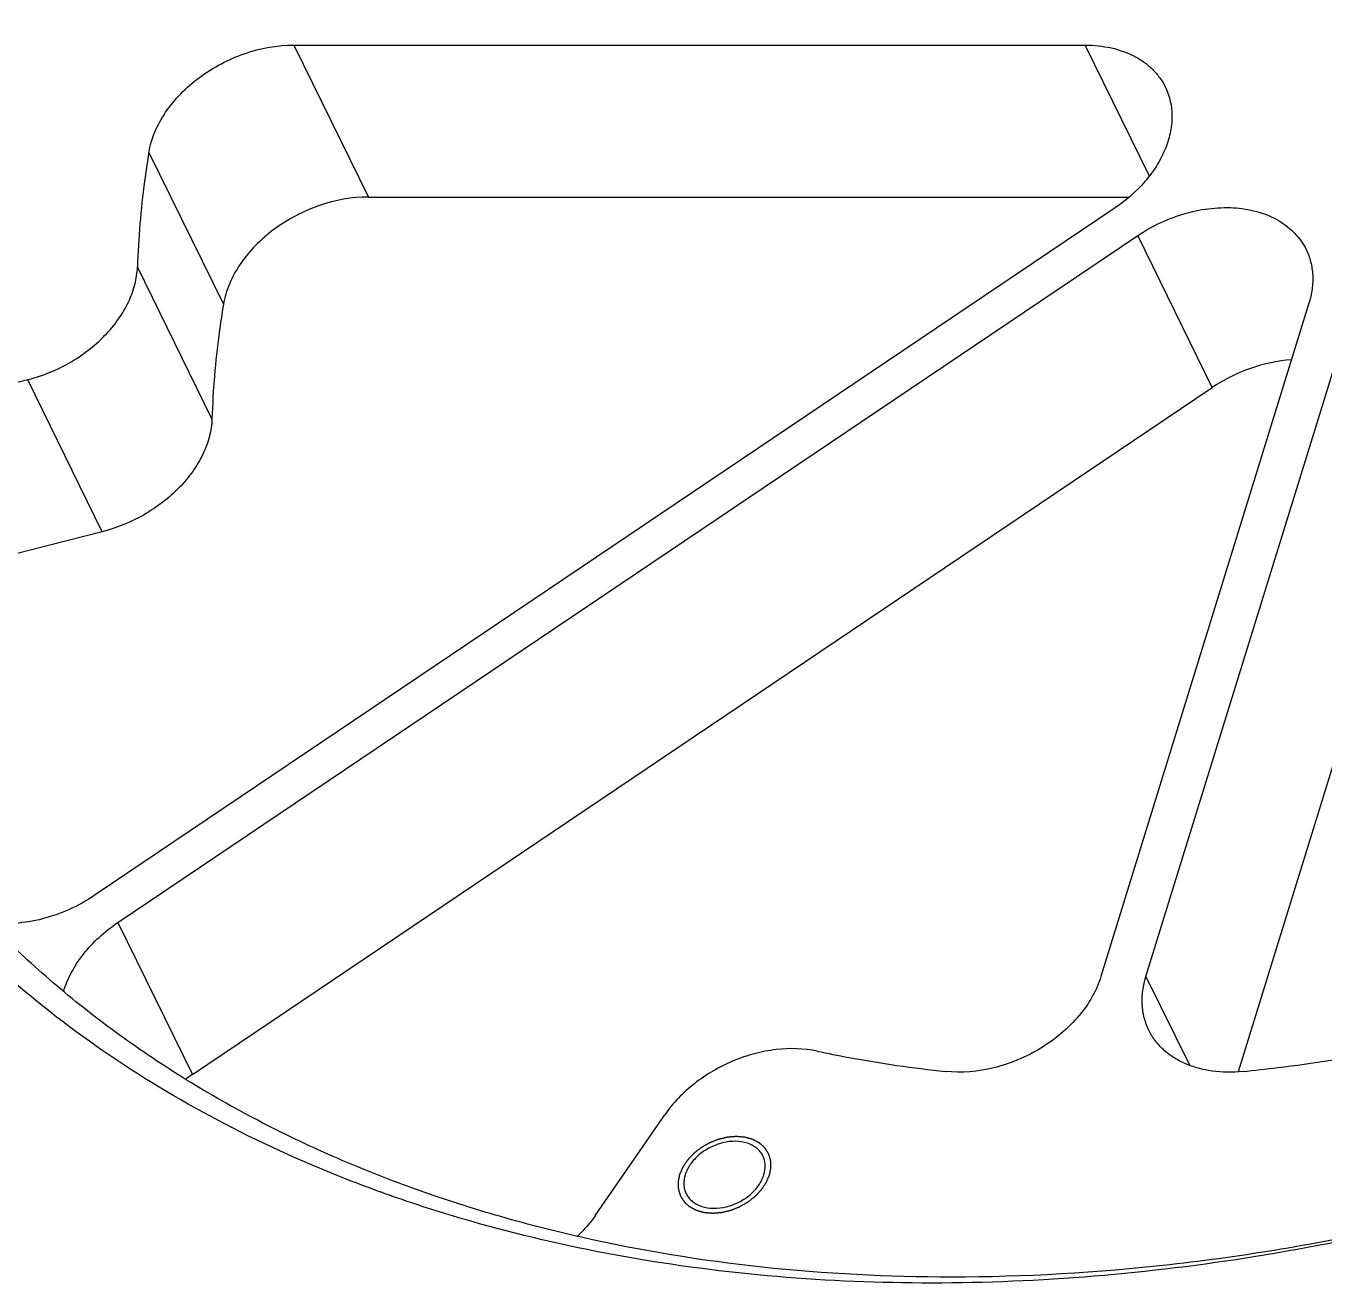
# Model space of a CAD drawing. Header units: millimetres. Extents: x 0 to 841, y 0 to 594.
# Drawn here: x 178.04 to 204.59, y 69.73 to 95.45 of the extents above; entities that cross this region are included whole.
import ezdxf

# ---------------------------------------------------------------- set-up
doc = ezdxf.new("R2010")
doc.units = ezdxf.units.MM
doc.header["$LTSCALE"] = 46.255
doc.layers.get('0').update_dxf_attribs({"linetype": 'CONTINUOUS'})
for name, color, linetype in [('03_ALL_AXES', 7, 'CONTINUOUS'), ('09_ALL_ROUNDS', 7, 'CONTINUOUS'), ('10_ALL_CHAMFER', 7, 'CONTINUOUS')]:
    doc.layers.add(name, color=color, linetype=linetype)

msp = doc.modelspace()

# ---------------------------------------------------------------- linework, layer by layer
at = {"color": 4}
for points in [[(193.248, 71.947), (193.25, 71.959), (193.254, 71.978), (193.259, 72.004), (193.263, 72.023), (193.266, 72.042), (193.269, 72.058), (193.272, 72.07), (193.274, 72.08), (193.275, 72.088), (193.276, 72.093), (193.277, 72.096), (193.278, 72.099), (193.277, 72.101), (193.277, 72.104), (193.277, 72.109), (193.277, 72.117), (193.276, 72.126), (193.276, 72.138), (193.275, 72.154), (193.274, 72.172), (193.273, 72.19), (193.273, 72.205), (193.272, 72.218), (193.272, 72.225), (193.271, 72.231), (193.271, 72.236), (193.271, 72.24), (193.271, 72.243), (193.271, 72.245), (193.27, 72.247), (193.269, 72.25), (193.268, 72.254), (193.267, 72.258), (193.265, 72.263), (193.263, 72.27), (193.259, 72.282), (193.255, 72.296), (193.249, 72.313), (193.244, 72.329), (193.24, 72.344), (193.236, 72.355), (193.234, 72.362), (193.232, 72.367), (193.231, 72.372), (193.23, 72.375), (193.229, 72.378), (193.228, 72.38), (193.227, 72.382), (193.225, 72.384), (193.223, 72.388), (193.221, 72.391), (193.217, 72.396), (193.213, 72.403), (193.207, 72.413), (193.199, 72.425), (193.189, 72.44), (193.179, 72.455), (193.171, 72.468), (193.164, 72.478), (193.16, 72.484), (193.157, 72.489), (193.154, 72.493), (193.152, 72.496), (193.151, 72.499), (193.15, 72.501), (193.148, 72.502), (193.145, 72.504), (193.143, 72.507), (193.139, 72.51), (193.135, 72.514), (193.129, 72.519), (193.12, 72.527), (193.109, 72.537), (193.095, 72.549), (193.081, 72.561), (193.07, 72.571), (193.061, 72.579), (193.054, 72.585), (193.048, 72.59), (193.044, 72.594), (193.042, 72.596), (193.041, 72.598), (193.038, 72.599), (193.036, 72.6), (193.031, 72.603), (193.023, 72.607), (193.015, 72.611), (193.004, 72.617), (192.989, 72.625), (192.972, 72.634), (192.955, 72.643), (192.941, 72.65), (192.93, 72.656), (192.921, 72.661), (192.914, 72.664), (192.909, 72.667), (192.906, 72.669), (192.904, 72.67), (192.902, 72.67), (192.899, 72.671), (192.893, 72.673), (192.885, 72.675), (192.875, 72.678), (192.862, 72.682), (192.845, 72.687), (192.825, 72.692), (192.806, 72.698), (192.789, 72.702), (192.776, 72.706), (192.766, 72.709), (192.758, 72.711), (192.752, 72.713), (192.749, 72.714), (192.746, 72.715), (192.743, 72.715), (192.74, 72.715), (192.733, 72.716), (192.724, 72.716), (192.713, 72.717), (192.698, 72.719), (192.68, 72.72), (192.658, 72.722), (192.635, 72.724), (192.617, 72.726), (192.602, 72.727), (192.591, 72.728), (192.582, 72.729), (192.575, 72.729), (192.572, 72.73), (192.569, 72.73), (192.566, 72.73), (192.562, 72.729), (192.556, 72.729), (192.546, 72.728), (192.535, 72.727), (192.519, 72.726), (192.5, 72.724), (192.477, 72.722), (192.454, 72.721), (192.435, 72.719), (192.42, 72.718), (192.408, 72.717), (192.399, 72.716), (192.392, 72.716), (192.388, 72.715), (192.386, 72.715), (192.383, 72.714), (192.379, 72.713), (192.372, 72.712), (192.362, 72.709), (192.351, 72.707), (192.335, 72.703), (192.316, 72.698), (192.293, 72.693), (192.269, 72.687), (192.25, 72.683), (192.235, 72.679), (192.223, 72.676), (192.213, 72.674), (192.207, 72.672), (192.203, 72.671), (192.2, 72.671), (192.197, 72.67), (192.193, 72.668), (192.187, 72.666), (192.177, 72.662), (192.166, 72.657), (192.151, 72.651), (192.132, 72.644), (192.109, 72.635), (192.087, 72.626), (192.068, 72.618), (192.053, 72.613), (192.041, 72.608), (192.032, 72.604), (192.025, 72.602), (192.022, 72.6), (192.019, 72.599), (192.016, 72.597), (192.013, 72.595), (192.006, 72.592), (191.997, 72.587), (191.987, 72.581), (191.972, 72.572), (191.954, 72.562), (191.933, 72.55), (191.911, 72.537), (191.893, 72.527), (191.879, 72.519), (191.868, 72.513), (191.859, 72.508), (191.853, 72.504), (191.85, 72.502), (191.847, 72.501), (191.844, 72.499), (191.841, 72.496), (191.836, 72.492), (191.828, 72.486), (191.819, 72.478), (191.806, 72.468), (191.79, 72.456), (191.772, 72.441), (191.753, 72.427), (191.737, 72.414), (191.724, 72.405), (191.715, 72.397), (191.707, 72.391), (191.702, 72.387), (191.699, 72.384), (191.696, 72.382), (191.694, 72.38), (191.692, 72.377), (191.687, 72.373), (191.68, 72.366), (191.672, 72.357), (191.662, 72.346), (191.649, 72.332), (191.633, 72.315), (191.617, 72.298), (191.604, 72.284), (191.593, 72.273), (191.585, 72.264), (191.579, 72.257), (191.574, 72.253), (191.572, 72.25), (191.57, 72.248), (191.568, 72.245), (191.566, 72.242), (191.563, 72.237), (191.557, 72.229), (191.551, 72.22), (191.543, 72.208), (191.533, 72.193), (191.521, 72.175), (191.509, 72.156), (191.498, 72.141), (191.49, 72.129), (191.484, 72.12), (191.479, 72.112), (191.475, 72.107), (191.473, 72.104), (191.472, 72.101), (191.471, 72.099), (191.469, 72.096), (191.467, 72.09), (191.464, 72.082), (191.46, 72.072), (191.454, 72.059), (191.447, 72.043), (191.436, 72.018), (191.422, 71.985), (191.411, 71.959), (191.406, 71.947)], [(191.406, 71.947), (191.403, 71.934), (191.4, 71.915), (191.395, 71.89), (191.391, 71.871), (191.387, 71.852), (191.384, 71.836), (191.382, 71.823), (191.38, 71.813), (191.379, 71.806), (191.377, 71.8), (191.377, 71.797), (191.376, 71.794), (191.377, 71.792), (191.377, 71.789), (191.377, 71.784), (191.377, 71.776), (191.378, 71.767), (191.378, 71.755), (191.379, 71.74), (191.38, 71.721), (191.381, 71.703), (191.381, 71.688), (191.382, 71.676), (191.382, 71.668), (191.383, 71.662), (191.383, 71.657), (191.383, 71.653), (191.383, 71.65), (191.383, 71.648), (191.384, 71.646), (191.385, 71.643), (191.386, 71.64), (191.387, 71.635), (191.389, 71.63), (191.391, 71.623), (191.395, 71.612), (191.399, 71.597), (191.404, 71.581), (191.41, 71.564), (191.414, 71.55), (191.418, 71.538), (191.42, 71.531), (191.422, 71.526), (191.423, 71.522), (191.424, 71.518), (191.425, 71.515), (191.426, 71.513), (191.427, 71.511), (191.429, 71.509), (191.431, 71.506), (191.433, 71.502), (191.436, 71.497), (191.441, 71.491), (191.447, 71.48), (191.455, 71.468), (191.465, 71.453), (191.475, 71.438), (191.483, 71.425), (191.49, 71.415), (191.494, 71.409), (191.497, 71.404), (191.5, 71.4), (191.502, 71.397), (191.503, 71.395), (191.504, 71.393), (191.506, 71.391), (191.508, 71.389), (191.511, 71.387), (191.515, 71.384), (191.519, 71.38), (191.525, 71.375), (191.534, 71.366), (191.545, 71.356), (191.559, 71.344), (191.573, 71.332), (191.584, 71.322), (191.593, 71.314), (191.6, 71.308), (191.605, 71.303), (191.609, 71.299), (191.612, 71.297), (191.613, 71.296), (191.616, 71.295), (191.618, 71.293), (191.623, 71.29), (191.63, 71.287), (191.639, 71.282), (191.65, 71.276), (191.664, 71.269), (191.681, 71.26), (191.698, 71.251), (191.713, 71.243), (191.724, 71.237), (191.732, 71.232), (191.74, 71.229), (191.745, 71.226), (191.747, 71.225), (191.749, 71.223), (191.752, 71.223), (191.755, 71.222), (191.761, 71.22), (191.769, 71.218), (191.779, 71.215), (191.792, 71.211), (191.809, 71.207), (191.829, 71.201), (191.848, 71.195), (191.865, 71.191), (191.878, 71.187), (191.888, 71.184), (191.896, 71.182), (191.902, 71.18), (191.905, 71.179), (191.908, 71.179), (191.91, 71.179), (191.914, 71.178), (191.921, 71.178), (191.93, 71.177), (191.941, 71.176), (191.956, 71.175), (191.974, 71.173), (191.996, 71.171), (192.018, 71.169), (192.037, 71.167), (192.052, 71.166), (192.063, 71.165), (192.072, 71.164), (192.078, 71.164), (192.082, 71.164), (192.085, 71.163), (192.088, 71.164), (192.092, 71.164), (192.098, 71.164), (192.108, 71.165), (192.119, 71.166), (192.135, 71.167), (192.154, 71.169), (192.177, 71.171), (192.2, 71.173), (192.219, 71.174), (192.234, 71.175), (192.245, 71.176), (192.255, 71.177), (192.262, 71.178), (192.266, 71.178), (192.268, 71.178), (192.271, 71.179), (192.275, 71.18), (192.282, 71.181), (192.292, 71.184), (192.303, 71.186), (192.319, 71.19), (192.338, 71.195), (192.361, 71.2), (192.384, 71.206), (192.404, 71.21), (192.419, 71.214), (192.431, 71.217), (192.441, 71.219), (192.447, 71.221), (192.451, 71.222), (192.454, 71.222), (192.457, 71.224), (192.461, 71.225), (192.467, 71.228), (192.477, 71.231), (192.488, 71.236), (192.503, 71.242), (192.522, 71.249), (192.545, 71.258), (192.567, 71.267), (192.586, 71.275), (192.601, 71.281), (192.612, 71.285), (192.622, 71.289), (192.628, 71.292), (192.632, 71.293), (192.635, 71.294), (192.638, 71.296), (192.641, 71.298), (192.648, 71.301), (192.657, 71.306), (192.667, 71.313), (192.682, 71.321), (192.7, 71.331), (192.721, 71.343), (192.743, 71.356), (192.76, 71.366), (192.775, 71.374), (192.786, 71.38), (192.795, 71.386), (192.801, 71.389), (192.804, 71.391), (192.807, 71.393), (192.809, 71.395), (192.813, 71.397), (192.818, 71.401), (192.826, 71.407), (192.835, 71.415), (192.848, 71.425), (192.864, 71.437), (192.882, 71.452), (192.901, 71.467), (192.917, 71.479), (192.929, 71.489), (192.939, 71.496), (192.947, 71.502), (192.952, 71.507), (192.955, 71.509), (192.958, 71.511), (192.96, 71.513), (192.962, 71.516), (192.967, 71.521), (192.973, 71.528), (192.981, 71.536), (192.992, 71.547), (193.005, 71.561), (193.021, 71.578), (193.037, 71.595), (193.05, 71.609), (193.061, 71.62), (193.068, 71.629), (193.075, 71.636), (193.08, 71.641), (193.082, 71.643), (193.084, 71.646), (193.086, 71.648), (193.088, 71.651), (193.091, 71.656), (193.096, 71.664), (193.103, 71.673), (193.111, 71.685), (193.121, 71.7), (193.133, 71.719), (193.145, 71.737), (193.156, 71.752), (193.164, 71.764), (193.17, 71.773), (193.175, 71.781), (193.178, 71.786), (193.18, 71.789), (193.182, 71.792), (193.183, 71.794), (193.184, 71.797), (193.187, 71.803), (193.19, 71.811), (193.194, 71.821), (193.2, 71.834), (193.207, 71.85), (193.218, 71.876), (193.231, 71.908), (193.243, 71.934), (193.248, 71.947)]]:
    msp.add_open_spline(points, degree=3, knots=[0, 0, 0, 0, 0.015625, 0.023438, 0.03125, 0.039062, 0.046875, 0.050781, 0.054688, 0.058594, 0.060547, 0.061523, 0.0625, 0.063477, 0.064453, 0.066406, 0.070312, 0.074219, 0.078125, 0.085938, 0.09375, 0.101562, 0.109375, 0.113281, 0.117188, 0.119141, 0.121094, 0.123047, 0.124023, 0.125, 0.125977, 0.126953, 0.128906, 0.130859, 0.132812, 0.136719, 0.140625, 0.148438, 0.15625, 0.164062, 0.171875, 0.175781, 0.179688, 0.181641, 0.183594, 0.185547, 0.186523, 0.1875, 0.188477, 0.189453, 0.191406, 0.193359, 0.195312, 0.199219, 0.203125, 0.210938, 0.21875, 0.226562, 0.234375, 0.238281, 0.242188, 0.244141, 0.246094, 0.248047, 0.249023, 0.25, 0.250977, 0.251953, 0.253906, 0.255859, 0.257812, 0.261719, 0.265625, 0.273438, 0.28125, 0.289062, 0.296875, 0.300781, 0.304688, 0.308594, 0.310547, 0.311523, 0.3125, 0.313477, 0.314453, 0.316406, 0.320312, 0.324219, 0.328125, 0.335938, 0.34375, 0.351562, 0.359375, 0.363281, 0.367188, 0.371094, 0.373047, 0.374023, 0.375, 0.375977, 0.376953, 0.378906, 0.382812, 0.386719, 0.390625, 0.398438, 0.40625, 0.414062, 0.421875, 0.425781, 0.429688, 0.433594, 0.435547, 0.436523, 0.4375, 0.438477, 0.439453, 0.441406, 0.445312, 0.449219, 0.453125, 0.460938, 0.46875, 0.476562, 0.484375, 0.488281, 0.492188, 0.496094, 0.498047, 0.499023, 0.5, 0.500977, 0.501953, 0.503906, 0.507812, 0.511719, 0.515625, 0.523438, 0.53125, 0.539062, 0.546875, 0.550781, 0.554688, 0.558594, 0.560547, 0.561523, 0.5625, 0.563477, 0.564453, 0.566406, 0.570312, 0.574219, 0.578125, 0.585938, 0.59375, 0.601562, 0.609375, 0.613281, 0.617188, 0.621094, 0.623047, 0.624023, 0.625, 0.625977, 0.626953, 0.628906, 0.632812, 0.636719, 0.640625, 0.648438, 0.65625, 0.664062, 0.671875, 0.675781, 0.679688, 0.683594, 0.685547, 0.686523, 0.6875, 0.688477, 0.689453, 0.691406, 0.695312, 0.699219, 0.703125, 0.710938, 0.71875, 0.726562, 0.734375, 0.738281, 0.742188, 0.746094, 0.748047, 0.749023, 0.75, 0.750977, 0.751953, 0.753906, 0.757812, 0.761719, 0.765625, 0.773438, 0.78125, 0.789062, 0.796875, 0.800781, 0.804688, 0.808594, 0.810547, 0.811523, 0.8125, 0.813477, 0.814453, 0.816406, 0.820312, 0.824219, 0.828125, 0.835938, 0.84375, 0.851562, 0.859375, 0.863281, 0.867188, 0.871094, 0.873047, 0.874023, 0.875, 0.875977, 0.876953, 0.878906, 0.882812, 0.886719, 0.890625, 0.898438, 0.90625, 0.914062, 0.921875, 0.925781, 0.929688, 0.933594, 0.935547, 0.936523, 0.9375, 0.938477, 0.939453, 0.941406, 0.945312, 0.949219, 0.953125, 0.960938, 0.96875, 0.984375, 1, 1, 1, 1], dxfattribs=at)
at = {"layer": '03_ALL_AXES', "color": 7}
for points, knots in [([(193.112, 72.332), (193.098, 72.362), (193.061, 72.42), (192.987, 72.494), (192.897, 72.553), (192.754, 72.613), (192.547, 72.643), (192.286, 72.611), (192.072, 72.531), (191.913, 72.438), (191.769, 72.331), (191.623, 72.174), (191.545, 72.023), (191.521, 71.947)], [0, 0, 0, 0, 0.050762, 0.102661, 0.156657, 0.213405, 0.335729, 0.468885, 0.608096, 0.678085, 0.747135, 0.879172, 1, 1, 1, 1]), ([(193.133, 71.947), (193.153, 72.011), (193.168, 72.113), (193.148, 72.244), (193.126, 72.304), (193.112, 72.332)], [0, 0, 0, 0, 0.516111, 0.760434, 1, 1, 1, 1]), ([(191.521, 71.947), (191.501, 71.882), (191.486, 71.78), (191.505, 71.65), (191.528, 71.589), (191.541, 71.561)], [0, 0, 0, 0, 0.516111, 0.760434, 1, 1, 1, 1]), ([(191.541, 71.561), (191.556, 71.531), (191.593, 71.473), (191.667, 71.4), (191.757, 71.34), (191.899, 71.28), (192.107, 71.25), (192.368, 71.282), (192.582, 71.362), (192.741, 71.455), (192.885, 71.562), (193.031, 71.719), (193.109, 71.87), (193.133, 71.947)], [0, 0, 0, 0, 0.050762, 0.102661, 0.156657, 0.213405, 0.335729, 0.468885, 0.608096, 0.678085, 0.747135, 0.879172, 1, 1, 1, 1])]:
    msp.add_open_spline(points, degree=3, knots=knots, dxfattribs=at)
at = {"layer": '09_ALL_ROUNDS', "color": 4}
for p, q in [((183.516, 95.055), (185.041, 91.947)), ((201.019, 92.377), (199.705, 95.055)), ((180.552, 92.861), (182.077, 89.753)), ((202.305, 88.05), (200.78, 91.158)), ((181.842, 87.412), (180.317, 90.52)), ((179.598, 85.102), (178.073, 88.21)), ((179.915, 77.106), (181.44, 73.998)), ((200.949, 76.005), (201.843, 74.183))]:
    msp.add_line(p, q, dxfattribs=at)
at = {"layer": '09_ALL_ROUNDS', "color": 7}
for p, q in [((183.516, 95.055), (199.705, 95.055)), ((185.041, 91.947), (200.608, 91.947)), ((200.3, 91.712), (179.435, 77.66)), ((179.915, 77.106), (200.78, 91.158)), ((204.283, 89.773), (200.028, 76.005)), ((200.949, 76.005), (205.204, 89.773)), ((178.073, 88.21), (175.45, 87.542)), ((181.44, 73.998), (202.305, 88.05)), ((206.729, 86.665), (202.832, 74.053)), ((179.598, 85.102), (176.975, 84.434)), ((189.685, 71.119), (191.105, 73.174))]:
    msp.add_line(p, q, dxfattribs=at)
msp.add_arc((183.311, 71.218), 3.35, 123.9566, 126.8273, dxfattribs=at)
for points, knots in [([(173.226, 84.934), (173.079, 85.773), (172.894, 87.492), (172.94, 90.117), (173.308, 92.792), (173.991, 95.49), (174.984, 98.186), (176.276, 100.854), (177.855, 103.469), (179.073, 105.139), (179.723, 105.959)], [0, 0, 0, 0, 0.112746, 0.228193, 0.346955, 0.469474, 0.596019, 0.726686, 0.861414, 1, 1, 1, 1]), ([(180.552, 92.861), (180.576, 93.003), (180.662, 93.291), (180.886, 93.696), (181.198, 94.074), (181.584, 94.409), (182.028, 94.686), (182.662, 94.959), (183.178, 95.055), (183.516, 95.055)], [0, 0, 0, 0, 0.108734, 0.225251, 0.34901, 0.478381, 0.611001, 0.744115, 1, 1, 1, 1]), ([(199.705, 95.055), (199.885, 95.055), (200.233, 95.02), (200.639, 94.878), (200.914, 94.71), (201.089, 94.561), (201.235, 94.391), (201.312, 94.264), (201.344, 94.198)], [0, 0, 0, 0, 0.277539, 0.534172, 0.655418, 0.772692, 0.887099, 1, 1, 1, 1]), ([(201.344, 94.198), (201.39, 94.104), (201.46, 93.903), (201.493, 93.579), (201.453, 93.242), (201.342, 92.902), (201.166, 92.569), (200.845, 92.14), (200.531, 91.867), (200.3, 91.712)], [0, 0, 0, 0, 0.106719, 0.216245, 0.330867, 0.452032, 0.580253, 0.715199, 1, 1, 1, 1]), ([(180.552, 92.861), (180.519, 92.665), (180.402, 91.889), (180.336, 91.106), (180.317, 90.52)], [0, 0, 0, 0, 0.253193, 1, 1, 1, 1]), ([(185.041, 91.947), (184.703, 91.947), (184.187, 91.851), (183.554, 91.578), (183.109, 91.301), (182.723, 90.966), (182.411, 90.588), (182.187, 90.182), (182.101, 89.895), (182.077, 89.753)], [0, 0, 0, 0, 0.255885, 0.388999, 0.521619, 0.65099, 0.774749, 0.891266, 1, 1, 1, 1]), ([(200.78, 91.158), (201.082, 91.361), (201.583, 91.594), (202.282, 91.73), (202.79, 91.74), (203.261, 91.656), (203.611, 91.507), (203.848, 91.344), (204, 91.205), (204.128, 91.049), (204.196, 90.934), (204.225, 90.874)], [0, 0, 0, 0, 0.282251, 0.419943, 0.55129, 0.674499, 0.789119, 0.843656, 0.896677, 0.948619, 1, 1, 1, 1]), ([(204.225, 90.874), (204.264, 90.794), (204.328, 90.622), (204.368, 90.346), (204.356, 90.059), (204.313, 89.868), (204.283, 89.773)], [0, 0, 0, 0, 0.239084, 0.482916, 0.735575, 1, 1, 1, 1]), ([(178.073, 88.21), (178.37, 88.286), (178.804, 88.463), (179.313, 88.802), (179.65, 89.1), (179.928, 89.431), (180.139, 89.784), (180.275, 90.149), (180.313, 90.399), (180.317, 90.52)], [0, 0, 0, 0, 0.269199, 0.403624, 0.534852, 0.661047, 0.780883, 0.893758, 1, 1, 1, 1]), ([(182.077, 89.753), (182.044, 89.557), (181.928, 88.781), (181.861, 87.998), (181.842, 87.412)], [0, 0, 0, 0, 0.253193, 1, 1, 1, 1]), ([(203.926, 88.617), (203.642, 88.598), (203.07, 88.475), (202.548, 88.213), (202.305, 88.05)], [0, 0, 0, 0, 0.493109, 1, 1, 1, 1]), ([(181.842, 87.412), (181.838, 87.291), (181.8, 87.041), (181.664, 86.676), (181.453, 86.323), (181.175, 85.991), (180.839, 85.694), (180.329, 85.355), (179.896, 85.178), (179.598, 85.102)], [0, 0, 0, 0, 0.106242, 0.219117, 0.338953, 0.465148, 0.596376, 0.730801, 1, 1, 1, 1]), ([(179.435, 77.66), (179.273, 77.55), (178.93, 77.36), (178.382, 77.167), (177.826, 77.075), (177.456, 77.085), (177.279, 77.11)], [0, 0, 0, 0, 0.258296, 0.515226, 0.764244, 1, 1, 1, 1]), ([(178.805, 75.697), (178.845, 75.832), (178.958, 76.1), (179.206, 76.474), (179.527, 76.817), (179.78, 77.015), (179.915, 77.106)], [0, 0, 0, 0, 0.230046, 0.474941, 0.732772, 1, 1, 1, 1]), ([(200.028, 76.005), (199.984, 75.862), (199.858, 75.577), (199.583, 75.186), (199.227, 74.83), (198.805, 74.527), (198.337, 74.288), (197.691, 74.073), (197.176, 74.026), (196.849, 74.061)], [0, 0, 0, 0, 0.112286, 0.232141, 0.358373, 0.488906, 0.621134, 0.752253, 1, 1, 1, 1]), ([(201.008, 74.903), (200.968, 74.984), (200.905, 75.156), (200.864, 75.431), (200.877, 75.719), (200.92, 75.91), (200.949, 76.005)], [0, 0, 0, 0, 0.239084, 0.482916, 0.735575, 1, 1, 1, 1]), ([(202.928, 74.061), (202.72, 74.04), (202.41, 74.042), (202.017, 74.121), (201.749, 74.214), (201.51, 74.341), (201.303, 74.5), (201.132, 74.687), (201.044, 74.829), (201.008, 74.903)], [0, 0, 0, 0, 0.280551, 0.412824, 0.539282, 0.660224, 0.776428, 0.889142, 1, 1, 1, 1]), ([(194.224, 74.476), (193.95, 74.534), (193.51, 74.544), (192.936, 74.433), (192.5, 74.285), (192.086, 74.078), (191.588, 73.741), (191.272, 73.415), (191.105, 73.174)], [0, 0, 0, 0, 0.236738, 0.363368, 0.493034, 0.623676, 0.753145, 1, 1, 1, 1]), ([(194.224, 74.476), (194.438, 74.43), (195.307, 74.257), (196.185, 74.131), (196.849, 74.061)], [0, 0, 0, 0, 0.246796, 1, 1, 1, 1]), ([(202.928, 74.061), (203.167, 74.084), (204.132, 74.191), (205.092, 74.341), (205.809, 74.476)], [0, 0, 0, 0, 0.247978, 1, 1, 1, 1]), ([(189.685, 71.119), (189.659, 71.081), (189.547, 70.928), (189.419, 70.787), (189.315, 70.688)], [0, 0, 0, 0, 0.244513, 1, 1, 1, 1])]:
    msp.add_open_spline(points, degree=3, knots=knots, dxfattribs=at)
at = {"layer": '10_ALL_CHAMFER', "color": 7}
for points, knots in [([(196.562, 69.733), (194.454, 69.733), (191.326, 69.986), (187.802, 70.784), (185.905, 71.367), (184.099, 72.025), (181.961, 73.003), (179.599, 74.426), (177.483, 76.079), (175.634, 77.945), (174.072, 80.006), (172.812, 82.241), (171.868, 84.63), (171.249, 87.146), (170.96, 89.765), (171.003, 92.461), (171.378, 95.208), (171.958, 97.498), (172.577, 99.328), (173.312, 101.184), (174.429, 103.485), (176.054, 106.17), (177.959, 108.774), (180.126, 111.274), (182.534, 113.645), (185.159, 115.865), (187.977, 117.914), (190.961, 119.77), (195.116, 121.963), (199.483, 123.707), (203.965, 124.956), (208.402, 125.846), (211.772, 126.133), (213.991, 126.133)], [0, 0, 0, 0, 0.064582, 0.095464, 0.11054, 0.125372, 0.154318, 0.182381, 0.209676, 0.236357, 0.262613, 0.288661, 0.314727, 0.341041, 0.367812, 0.395227, 0.423431, 0.452532, 0.467446, 0.482605, 0.513652, 0.545669, 0.578606, 0.612385, 0.646899, 0.682024, 0.717618, 0.753526, 0.789586, 0.861453, 0.896979, 0.932011, 1, 1, 1, 1]), ([(213.991, 126.133), (216.099, 126.133), (219.227, 125.88), (222.751, 125.082), (224.649, 124.499), (226.455, 123.84), (228.592, 122.863), (230.954, 121.439), (233.071, 119.787), (234.919, 117.921), (236.481, 115.86), (237.741, 113.624), (238.685, 111.236), (239.305, 108.72), (239.594, 106.1), (239.55, 103.404), (239.176, 100.658), (238.596, 98.368), (237.976, 96.537), (237.241, 94.682), (236.124, 92.381), (234.499, 89.696), (232.594, 87.092), (230.427, 84.592), (228.02, 82.221), (225.394, 80), (222.576, 77.952), (219.592, 76.095), (215.437, 73.902), (211.071, 72.158), (206.588, 70.91), (202.151, 70.02), (198.782, 69.733), (196.562, 69.733)], [0, 0, 0, 0, 0.064582, 0.095464, 0.11054, 0.125372, 0.154318, 0.182381, 0.209676, 0.236357, 0.262613, 0.288661, 0.314727, 0.341041, 0.367812, 0.395227, 0.423431, 0.452532, 0.467446, 0.482605, 0.513652, 0.545669, 0.578606, 0.612385, 0.646899, 0.682024, 0.717618, 0.753526, 0.789586, 0.861453, 0.896979, 0.932011, 1, 1, 1, 1]), ([(173.86, 81.938), (173.607, 82.453), (173.148, 83.512), (172.61, 85.162), (172.223, 86.868), (171.989, 88.623), (171.91, 90.418), (171.985, 92.245), (172.214, 94.096), (172.729, 96.61), (173.764, 99.771), (175.57, 103.472), (177.92, 107.061), (180.771, 110.472), (184.071, 113.644), (187.76, 116.521), (191.77, 119.052), (196.03, 121.19), (200.462, 122.897), (204.987, 124.142), (209.521, 124.902), (212.548, 125.079), (214.038, 125.079)], [0, 0, 0, 0, 0.025192, 0.05049, 0.075997, 0.101808, 0.128011, 0.154682, 0.181887, 0.209676, 0.267106, 0.327156, 0.389771, 0.454727, 0.521659, 0.590095, 0.659487, 0.729242, 0.798747, 0.867402, 0.934649, 1, 1, 1, 1]), ([(237.151, 112.996), (237.404, 112.48), (237.863, 111.422), (238.401, 109.772), (238.788, 108.065), (239.022, 106.31), (239.101, 104.515), (239.026, 102.688), (238.797, 100.838), (238.282, 98.324), (237.247, 95.163), (235.441, 91.461), (233.091, 87.872), (230.24, 84.462), (226.94, 81.289), (223.251, 78.412), (219.241, 75.882), (214.981, 73.743), (210.549, 72.036), (206.024, 70.792), (201.49, 70.031), (198.463, 69.854), (196.973, 69.854)], [0, 0, 0, 0, 0.025192, 0.05049, 0.075997, 0.101808, 0.128011, 0.154682, 0.181887, 0.209676, 0.267106, 0.327156, 0.389771, 0.454727, 0.521659, 0.590095, 0.659487, 0.729242, 0.798747, 0.867402, 0.934649, 1, 1, 1, 1]), ([(196.973, 69.854), (195.678, 69.854), (193.133, 69.984), (190.018, 70.491), (187.645, 71.101), (185.948, 71.652), (184.324, 72.299), (182.777, 73.039), (181.315, 73.869), (179.941, 74.788), (178.662, 75.79), (177.483, 76.873), (176.407, 78.033), (175.439, 79.265), (174.583, 80.565), (174.088, 81.474), (173.86, 81.938)], [0, 0, 0, 0, 0.141308, 0.277559, 0.343742, 0.408607, 0.472175, 0.53449, 0.595615, 0.655638, 0.714667, 0.77283, 0.830274, 0.887165, 0.943678, 1, 1, 1, 1])]:
    msp.add_open_spline(points, degree=3, knots=knots, dxfattribs=at)

doc.saveas('drawing.dxf')
